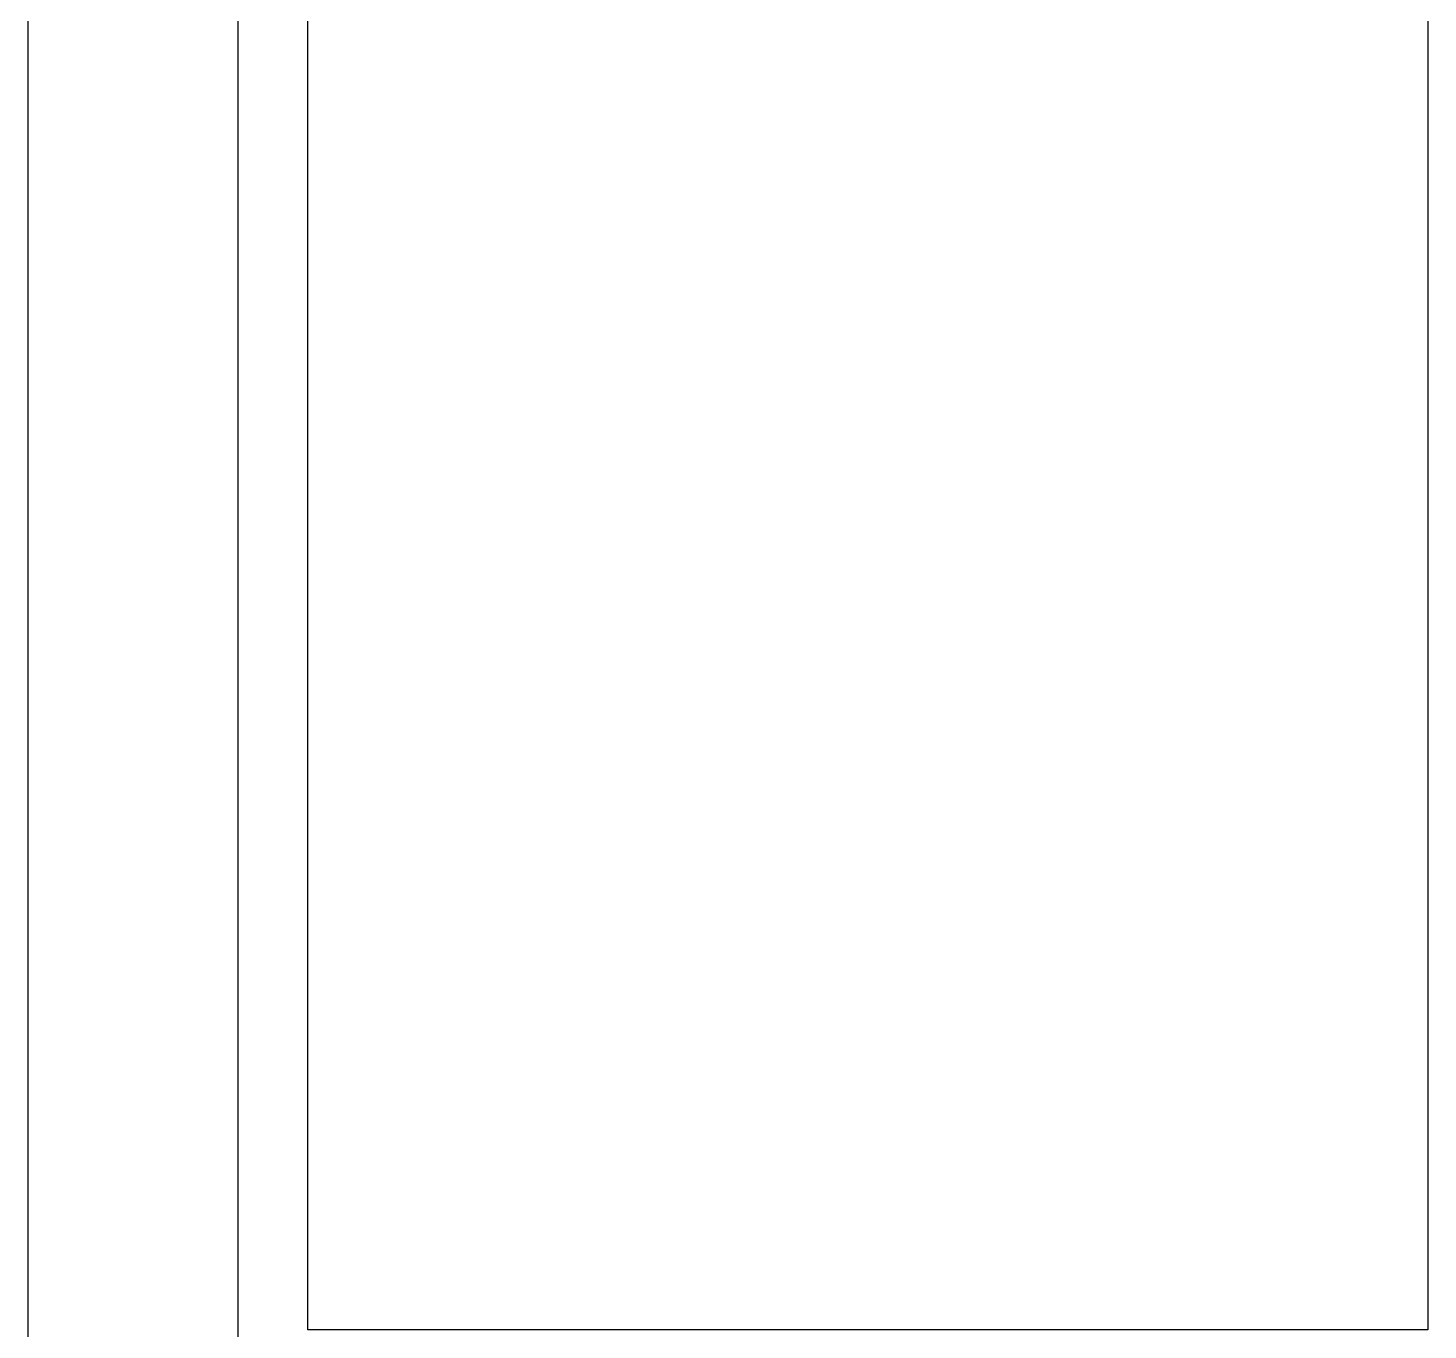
# Model space of a CAD drawing. Header units: millimetres. Extents: x -33000 to 294000, y 0 to 42408.
# Drawn here: x 8349.6 to 8549.6, y 15204.5 to 15390.5 of the extents above; entities that cross this region are included whole.
import ezdxf

# ---------------------------------------------------------------- set-up
doc = ezdxf.new("R2010")
doc.units = ezdxf.units.MM
doc.header["$LTSCALE"] = 50
doc.layers.add('arch', color=8, linetype='Continuous')

msp = doc.modelspace()

# ---------------------------------------------------------------- linework, layer by layer
at = {"layer": 'arch'}
for p, q in [((8349.58, 19544.53), (8349.58, 12799.53)), ((8379.58, 17414.53), (8379.58, 15194.53)), ((8389.58, 15204.53), (8389.58, 16664.53)), ((8549.58, 16664.53), (8549.58, 15204.53)), ((8549.58, 15204.53), (8389.58, 15204.53))]:
    msp.add_line(p, q, dxfattribs=at)

doc.saveas('drawing.dxf')
